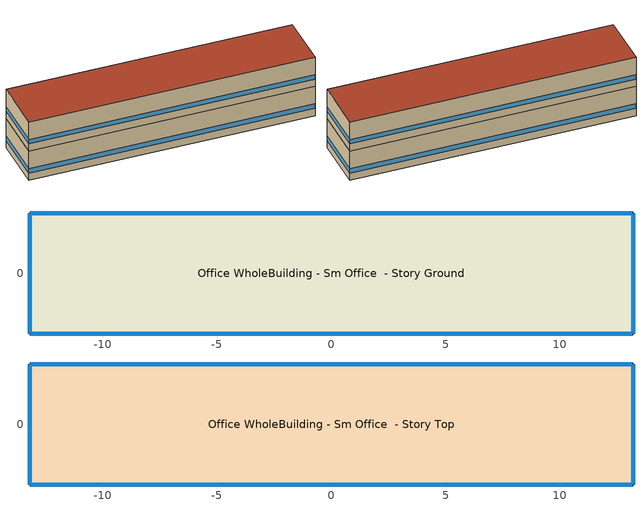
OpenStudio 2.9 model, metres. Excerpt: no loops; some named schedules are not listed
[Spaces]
Office WholeBuilding - Sm Office  - Story Ground
 floor ground (ext-slab): -13.2,-2.64 -13.2,2.64 13.2,2.64 13.2,-2.64 z0
 wall outside (Typical Insulated Exterior Mass Wall R-3.45): -13.2,2.64 -13.2,-2.64 13.2,-2.64 13.2,2.64 -13.2,2.64 z0:3.05
 window (U 0.72 SHGC 0.25 Simple Glazing Window U-0.72 SHGC 0.25): -13.2,2.61 -13.2,-2.61 / 13.17,2.64 -13.17,2.64 / 13.2,-2.61 13.2,2.61 / -13.17,-2.64 13.17,-2.64 z0.76:1.22
Office WholeBuilding - Sm Office  - Story Top
 floor to Office WholeBuilding - Sm Office  - Story Ground: -13.2,-2.64 -13.2,2.64 13.2,2.64 13.2,-2.64 z3.05
 wall outside (Typical Insulated Exterior Mass Wall R-3.45): -13.2,2.64 -13.2,-2.64 13.2,-2.64 13.2,2.64 -13.2,2.64 z3.05:6.1
 window (U 0.72 SHGC 0.25 Simple Glazing Window U-0.72 SHGC 0.25): 13.2,-2.61 13.2,2.61 / -13.17,-2.64 13.17,-2.64 / 13.17,2.64 -13.17,2.64 / -13.2,2.61 -13.2,-2.61 z3.81:4.27
 roof outside (Typical IEAD Roof R-13.89): 13.2,-2.64 13.2,2.64 -13.2,2.64 -13.2,-2.64 z6.1
[Site]
Tinker Afb_OK_USA: Latitude {deg}=35.42; Longitude {deg}=-97.38; Time Zone {hr}=-6; Elevation {m}=397; Terrain=City
[Site:WaterMainsTemperature]
Calculation Method=Correlation; Annual Average Outdoor Air Temperature {C}=17.85; Maximum Difference In Monthly Average Outdoor Air Temperatures {deltaC}=24.2
[SizingPeriod:DesignDay] Daily Dry-Bulb Temperature Range {deltaC}=11.1; Barometric Pressure {Pa}=96646; Wind Speed {m/s}=4.9; Wind Direction {deg}=190; Sky Clearness=0; Rain Indicator=0; Snow Indicator=0; Day of Month=21; Month=7; Day Type=SummerDesignDay; Daylight Saving Time Indicator=0; Dry-Bulb Temperature Range Modifier Type=DefaultMultipliers; Solar Model Indicator=ASHRAETau; ASHRAE Taub=0.384; ASHRAE Taud=2.357
Name | Maximum Dry-Bulb Temperature {C} | Humidity Indicating Conditions at Maximum Dry-Bulb | Humidity Indicating Type
Tinker Afb Ann Clg .4% Condns DB=>MWB 1 | 37.4 | 22.7 | Wetbulb
Tinker Afb Ann Clg .4% Condns WB=>MDB 1 | 31.8 | 25.2 | Wetbulb
Tinker Afb Ann Clg 1% Condns DB=>MWB 1 | 36 | 22.8 | Wetbulb
Tinker Afb Ann Clg 2% Condns DP=>MDB 1 | 26.8 | 22.4 | Dewpoint
[ClimateZones]
Climate Zone Institution Name 1=ASHRAE; Climate Zone Document Name 1=ANSI/ASHRAE Standard 169; Climate Zone Document Year 1=2006; Climate Zone Value 1=ASHRAE 169-2013-3A
[Building]
DOE Ref Pre-1980|SmallOffice: North Axis {deg}=180; Default Construction Set=Res DOE Ref Pre-1980 - Office - ASHRAE 169-2013-3A; Default Schedule Set=Building Default Schedule Set; Standards Building Type=Office
[Site:GroundTemperature:BuildingSurface]
19.527, 19.502, 19.536, 19.598, 20.002, 21.64, 22.225, 22.375, 21.449, 20.121, 19.802, 19.633
[DefaultConstructionSet]
Res DOE Ref Pre-1980 - Office - ASHRAE 169-2013-3A: Default Exterior Surface Constructions=Default Surface Constructions 1; Default Interior Surface Constructions=Default Surface Constructions 2; Default Ground Contact Surface Constructions=Default Surface Constructions 3; Default Exterior SubSurface Constructions=Default Sub Surface Constructions 1; Default Interior SubSurface Constructions=Default Sub Surface Constructions 2; Interior Partition Construction=Typical Interior Partition
[DefaultSurfaceConstructions]
Name | Floor Construction | Wall Construction | Roof Ceiling Construction
Default Surface Constructions 1 | Typical Insulated Exterior Mass Floor | Typical Insulated Exterior Mass Wall R-4.44 | Typical IEAD Roof R-10.0
Default Surface Constructions 2 | Typical Interior Floor | Typical Interior Wall | Typical Interior Ceiling
Default Surface Constructions 3 | ext-slab-mass | Typical Insulated Basement Mass Wall
[Construction]
Typical Insulated Exterior Mass Floor: 4 in. Normalweight Concrete Floor, Typical Carpet Pad
Typical Insulated Exterior Mass Wall R-4.44: 1IN Stucco, 8IN CONCRETE HW RefBldg, Typical Insulation R-2.06, 1/2IN Gypsum
Typical IEAD Roof R-10.0: Roof Membrane, Typical Insulation R-8.88, Metal Roof Surface
Typical Interior Floor: 100mm Normalweight concrete floor, CP02 CARPET PAD
Typical Interior Wall: G01 13mm gypsum board, G01 13mm gypsum board
Typical Interior Ceiling: CP02 CARPET PAD, 100mm Normalweight concrete floor
ext-slab-mass: HW CONCRETE, CP02 CARPET PAD
Typical Insulated Basement Mass Wall: 8 in. Concrete Block Basement Wall
U 1.22 SHGC 0.54 Simple Glazing Window SHGC 0.54: U 1.22 SHGC 0.54 Simple Glazing SHGC 0.54
U 1.22 SHGC 0.54 Simple Glazing Window SHGC 0.54 1: U 1.22 SHGC 0.54 Simple Glazing SHGC 0.54 1
Typical Insulated Metal Door: F08 Metal surface, Typical Insulation R-1.06
U 0.88 SHGC 0.16 Sgl Ref-A-L Clr 6mm: REF A CLEAR LO 6MM
Typical Overhead Door: Typical Insulation R-1.06
Typical Interior Window: Clear 3mm
Typical Interior Door; Typical Interior Partition: G05 25mm wood
InteriorFurnishings: Std Wood 6inch
ext-slab: 6 in. Normalweight Concrete Floor
Typical Insulated Exterior Mass Wall R-3.45: 1IN Stucco, 8IN CONCRETE HW RefBldg, Typical Insulation R-1.06, 1/2IN Gypsum
Typical IEAD Roof R-13.89: Roof Membrane, Typical Insulation R-12.77, Metal Roof Surface
U 0.72 SHGC 0.25 Simple Glazing Window U-0.72 SHGC 0.25: U 0.72 SHGC 0.25 Simple Glazing U-1.23 SHGC 0.25
[Material:NoMass] Roughness=Smooth; Thermal Absorptance=0.9; Solar Absorptance=0.7
Name | Thermal Resistance {m2-K/W} | Visible Absorptance
Typical Insulation R-2.06 | 0.362076 | 0.7
Typical Carpet Pad; CP02 CARPET PAD | 0.21648 | 0.8
Typical Insulation R-8.88 | 1.56434 | 0.7
Typical Insulation R-1.06 | 0.18664 | 0.7
Typical Insulation R-12.77 | 2.24922 | 0.7
[Material]
Name | Roughness | Thickness {m} | Conductivity {W/m-K} | Density {kg/m3} | Specific Heat {J/kg-K} | Thermal Absorptance | Solar Absorptance | Visible Absorptance
4 in. Normalweight Concrete Floor | MediumRough | 0.1016 | 2.31 | 2322 | 832 | 0.9 | 0.7 | 0.7
1IN Stucco | Smooth | 0.0253 | 0.6918 | 1858 | 837 | 0.9 | 0.7 | 0.92
8IN CONCRETE HW RefBldg | Rough | 0.2032 | 1.311 | 2240 | 836.8 | 0.9 | 0.7 | 0.7
1/2IN Gypsum | Smooth | 0.0127 | 0.16 | 784.9 | 830 | 0.9 | 0.4 | 0.4
Roof Membrane | VeryRough | 0.0095 | 0.16 | 1121.29 | 1460 | 0.9 | 0.7 | 0.7
Metal Roof Surface; F08 Metal surface | Smooth | 0.0008 | 45.28 | 7824 | 500 | 0.9 | 0.7 | 0.7
100mm Normalweight concrete floor | MediumRough | 0.1016 | 2.31045 | 2322 | 832.557 |  | 0 | 0
G01 13mm gypsum board | Smooth | 0.0127 | 0.160031 | 800.001 | 1090.73 | 0.9 | 0.7 | 0.5
HW CONCRETE | Rough | 0.1016 | 1.31125 | 2240 | 837.36 | 0.9 | 0.7 | 0.7
8 in. Concrete Block Basement Wall | MediumRough | 0.2032 | 1.326 | 1842 | 912 | 0.9 | 0.7 | 0.7
G05 25mm wood | MediumSmooth | 0.0254 | 0.15 | 608 | 1630 | 0.9 | 0.5 | 0.5
Std Wood 6inch | MediumSmooth | 0.15 | 0.12 | 540 | 1210 | 0.9 | 0.7 | 0.7
6 in. Normalweight Concrete Floor | MediumRough | 0.1524 | 2.31 | 2322 | 832 | 0.9 | 0.7 | 0.7
[DefaultSubSurfaceConstructions]
Name | Fixed Window Construction | Operable Window Construction | Door Construction | Glass Door Construction | Overhead Door Construction | Tubular Daylight Dome Construction | Tubular Daylight Diffuser Construction
Default Sub Surface Constructions 1 | U 1.22 SHGC 0.54 Simple Glazing Window SHGC 0.54 | U 1.22 SHGC 0.54 Simple Glazing Window SHGC 0.54 1 | Typical Insulated Metal Door | U 0.88 SHGC 0.16 Sgl Ref-A-L Clr 6mm | Typical Overhead Door | Typical Interior Window | Typical Interior Window
Default Sub Surface Constructions 2 | Typical Interior Window | Typical Interior Window | Typical Interior Door
[WindowMaterial:SimpleGlazingSystem]
Name | U-Factor {W/m2-K} | Solar Heat Gain Coefficient | Visible Transmittance
U 1.22 SHGC 0.54 Simple Glazing SHGC 0.54; U 1.22 SHGC 0.54 Simple Glazing SHGC 0.54 1 | 6.92748 | 0.54 | 0.38
U 0.72 SHGC 0.25 Simple Glazing U-1.23 SHGC 0.25 | 7 | 0.25 | 0.13
[WindowMaterial:Glazing] Optical Data Type=SpectralAverage; Infrared Transmittance at Normal Incidence=0; Front Side Infrared Hemispherical Emissivity=0.84; Conductivity {W/m-K}=0.9; Dirt Correction Factor for Solar and Visible Transmittance=1; Solar Diffusing=No
Name | Thickness {m} | Solar Transmittance at Normal Incidence | Front Side Solar Reflectance at Normal Incidence | Back Side Solar Reflectance at Normal Incidence | Visible Transmittance at Normal Incidence | Front Side Visible Reflectance at Normal Incidence | Back Side Visible Reflectance at Normal Incidence | Back Side Infrared Hemispherical Emissivity
REF A CLEAR LO 6MM | 0.006 | 0.066 | 0.341 | 0.493 | 0.08 | 0.41 | 0.37 | 0.4
Clear 3mm | 0.003 | 0.837 | 0.075 | 0.075 | 0.898 | 0.081 | 0.081 | 0.84
[SpaceType]
Office WholeBuilding - Sm Office - DOE Ref Pre-1980: Default Schedule Set=Office WholeBuilding - Sm Office Schedule Set; Design Specification Outdoor Air Object=Office WholeBuilding - Sm Office Ventilation; Standards Building Type=Office; Standards Space Type=WholeBuilding - Sm Office
[BuildingStory] Nominal Floor to Floor Height {m}=3.048
Name | Nominal Z Coordinate {m}
Story Ground | 0
Story Top | 3.048
[Space] Space Type=Office WholeBuilding - Sm Office - DOE Ref Pre-1980
Name | Building Story | Thermal Zone
Office WholeBuilding - Sm Office  - Story Ground | Story Ground | Zone Office WholeBuilding - Sm Office  - Story Ground
Office WholeBuilding - Sm Office  - Story Top | Story Top | Zone Office WholeBuilding - Sm Office  - Story Top
[ThermalZone] Multiplier=1; Use Ideal Air Loads=No
Name | Thermostat
Zone Office WholeBuilding - Sm Office  - Story Ground | Office WholeBuilding - Sm Office - DOE Ref Pre-1980 Thermostat 1
Zone Office WholeBuilding - Sm Office  - Story Top | Office WholeBuilding - Sm Office - DOE Ref Pre-1980 Thermostat
[Sizing:Zone] Zone Cooling Design Supply Air Temperature Input Method=SupplyAirTemperature; Zone Cooling Design Supply Air Temperature {C}=13.8889; Zone Cooling Design Supply Air Temperature Difference {deltaC}=11.11; Zone Heating Design Supply Air Temperature Input Method=SupplyAirTemperature; Zone Heating Design Supply Air Temperature {C}=50; Zone Heating Design Supply Air Temperature Difference {deltaC}=11.11; Zone Cooling Design Supply Air Humidity Ratio {kg-H2O/kg-air}=0.008; Zone Heating Design Supply Air Humidity Ratio {kg-H2O/kg-air}=0.008; Cooling Design Air Flow Method=DesignDay; Heating Design Air Flow Method=DesignDay; Account for Dedicated Outdoor Air System=No; Dedicated Outdoor Air System Control Strategy=NeutralSupplyAir; Dedicated Outdoor Air Low Setpoint Temperature for Design {C}=autosize; Dedicated Outdoor Air High Setpoint Temperature for Design {C}=autosize
Zone Office WholeBuilding - Sm Office  - Story Ground; Zone Office WholeBuilding - Sm Office  - Story Top
[Zone equipment]
Zone Office WholeBuilding - Sm Office  - Story Ground: Zone Office WholeBuilding - Sm Office  - Story Ground PTHP
Zone Office WholeBuilding - Sm Office  - Story Top: Zone Office WholeBuilding - Sm Office  - Story Top PTHP
[People:Definition]
Office WholeBuilding - Sm Office People Definition: Number of People Calculation Method=People/Area; People per Space Floor Area {person/m2}=0.0538196; Fraction Radiant=0.3
[People]
Office WholeBuilding - Sm Office People: People Definition=Office WholeBuilding - Sm Office People Definition; Space or SpaceType=Office WholeBuilding - Sm Office - DOE Ref Pre-1980; Work Efficiency Schedule=Work Efficiency Schedule; Clothing Insulation Schedule=Clothing Schedule; Air Velocity Schedule=Air Velocity Schedule; Multiplier=1
[Lights:Definition]
Office WholeBuilding - Sm Office Lights Definition: Design Level Calculation Method=Watts/Area; Watts per Space Floor Area {W/m2}=8.82641; Fraction Radiant=0.7; Fraction Visible=0.2
[Lights]
Office WholeBuilding - Sm Office Lights: Lights Definition=Office WholeBuilding - Sm Office Lights Definition; Space or SpaceType=Office WholeBuilding - Sm Office - DOE Ref Pre-1980; Fraction Replaceable=1
[ElectricEquipment:Definition]
Name | Design Level Calculation Method | Watts per Space Floor Area {W/m2} | Fraction Radiant | Design Level {W} | Fraction Lost
Office WholeBuilding - Sm Office Elec Equip Definition | Watts/Area | 6.78126 | 0.5
Elevator Lift Motor | EquipmentLevel |  | 0 | 14610 | 1
[ElectricEquipment]
Name | Electric Equipment Definition | Space or SpaceType | Schedule | Multiplier
Office WholeBuilding - Sm Office Elec Equip | Office WholeBuilding - Sm Office Elec Equip Definition | Office WholeBuilding - Sm Office - DOE Ref Pre-1980
2 Elevator Lift Motors | Elevator Lift Motor | Office WholeBuilding - Sm Office  - Story Ground | Elevator Schedule 1 | 2
[DesignSpecification:OutdoorAir]
Office WholeBuilding - Sm Office Ventilation: Outdoor Air Method=Sum; Outdoor Air Flow per Person {m3/s-person}=0.00943895
[DefaultScheduleSet]
Name | Number of People Schedule | People Activity Level Schedule | Lighting Schedule | Electric Equipment Schedule | Infiltration Schedule | Hours of Operation Schedule
Office WholeBuilding - Sm Office Schedule Set | Small Office Bldg Occ | Small Office Activity | Office Bldg Light | Small Office Bldg Equip | Small Office Infil Quarter On
Building Default Schedule Set |  |  |  |  |  | Building Hours of Operation NonResidential
[SpaceInfiltration:DesignFlowRate] Schedule=Always On Discrete; Design Flow Rate Calculation Method=Flow/ExteriorArea; Constant Term Coefficient=1; Temperature Term Coefficient=0; Velocity Term Coefficient=0; Velocity Squared Term Coefficient=0
Name | Space or SpaceType | Flow per Exterior Surface Area {m3/s-m2}
Office WholeBuilding - Sm Office  - Story Ground Infiltration | Office WholeBuilding - Sm Office  - Story Ground | 0.00102523
Office WholeBuilding - Sm Office  - Story Top Infiltration | Office WholeBuilding - Sm Office  - Story Top | 0.000595481
[Exterior:Lights:Definition]
Name | Design Level {W}
Parking Areas and Drives Def (W/ft^2) | 0.15
Building Facades Def (W/ft^2) | 0.2
Main Entries Def (W/ft) | 30
Other Doors Def (W/ft) | 20
[Exterior:Lights] Schedule=Always On Discrete; Control Option=AstronomicalClock
Name | Exterior Lights Definition | Multiplier
Parking Areas and Drives | Parking Areas and Drives Def (W/ft^2) | 4860
Building Facades | Building Facades Def (W/ft^2) | 2078.46
Main Entries | Main Entries Def (W/ft) | 8
Other Doors | Other Doors Def (W/ft) | 1.2
[ThermostatSetpoint:DualSetpoint] Heating Setpoint Temperature Schedule=Small Office HtgSetp; Cooling Setpoint Temperature Schedule=Small Office ClgSetp
Office WholeBuilding - Sm Office - DOE Ref Pre-1980 Thermostat; Office WholeBuilding - Sm Office - DOE Ref Pre-1980 Thermostat 1
[Fan:ConstantVolume] Availability Schedule=Always On Discrete; Fan Total Efficiency=0.1595; Pressure Rise {Pa}=331.288; Maximum Flow Rate {m3/s}=AutoSize; Motor Efficiency=0.29; Motor In Airstream Fraction=1
Zone Office WholeBuilding - Sm Office  - Story Ground PTAC Fan; Zone Office WholeBuilding - Sm Office  - Story Top PTAC Fan
[Coil:Heating:DX:SingleSpeed] Availability Schedule=Always On Discrete; Rated Total Heating Capacity {W}=Autosize; Rated Air Flow Rate {m3/s}=Autosize; Rated Supply Fan Power Per Volume Flow Rate {W/(m3/s)}=773.3; Total Heating Capacity Function of Temperature Curve=DXHEAT-NECB2011-REF-CAPFT; Total Heating Capacity Function of Flow Fraction Curve=DXHEAT-NECB2011-REF-CAPFFLOW; Energy Input Ratio Function of Temperature Curve=DXHEAT-NECB2011-REF-EIRFT; Energy Input Ratio Function of Flow Fraction Curve=DXHEAT-NECB2011-REF-EIRFFLOW; Part Load Fraction Correlation Curve=DXHEAT-NECB2011-REF-PLFFPLR; Defrost Strategy=ReverseCycle; Defrost Control=OnDemand; Defrost Time Period Fraction=0.166667; Resistive Defrost Heater Capacity {W}=2000
Name | Rated COP {W/W} | Defrost Energy Input Ratio Function of Temperature Curve
Zone Office WholeBuilding - Sm Office  - Story Ground PTHP Htg Coil 71 Clg kBtu/hr 2.5COPH 60 Clg kBtu/hr 2.8COPH | 3.00924 | Zone Office WholeBuilding - Sm Office  - Story Ground PTHP Htg Coil Defrost EIR Func of Temp Curve
Zone Office WholeBuilding - Sm Office  - Story Top PTHP Htg Coil 91 Clg kBtu/hr 2.5COPH 83 Clg kBtu/hr 2.8COPH | 3.01894 | Zone Office WholeBuilding - Sm Office  - Story Top PTHP Htg Coil Defrost EIR Func of Temp Curve
[Coil:Cooling:DX:SingleSpeed] Availability Schedule=Always On Discrete; Rated Total Cooling Capacity {W}=autosize; Rated Sensible Heat Ratio=autosize; Rated COP {W/W}=3.16789; Rated Air Flow Rate {m3/s}=autosize; Rated Evaporator Fan Power Per Volume Flow Rate {W/(m3/s)}=773.3; Total Cooling Capacity Function of Temperature Curve=HPACCoolCapFT; Total Cooling Capacity Function of Flow Fraction Curve=HPACCoolCapFFF; Energy Input Ratio Function of Temperature Curve=HPACCOOLEIRFT; Energy Input Ratio Function of Flow Fraction Curve=HPACCOOLEIRFFF; Part Load Fraction Correlation Curve=HPACCOOLPLFFPLR; Condenser Type=AirCooled; Evaporative Condenser Effectiveness=0; Evaporative Condenser Air Flow Rate {m3/s}=Autosize; Evaporative Condenser Pump Rated Power Consumption {W}=Autosize; Crankcase Heater Capacity {W}=0; Maximum Outdoor Dry-Bulb Temperature for Crankcase Heater Operation {C}=0; Basin Heater Capacity {W/K}=0; Basin Heater Setpoint Temperature {C}=10
Zone Office WholeBuilding - Sm Office  - Story Ground PTHP Clg Coil 71kBtu/hr 7.6EER 60kBtu/hr 9.1EER; Zone Office WholeBuilding - Sm Office  - Story Top PTHP Clg Coil 91kBtu/hr 7.6EER 83kBtu/hr 9.1EER
[Coil:Heating:Electric] Availability Schedule=Always On Discrete; Efficiency=1
Zone Office WholeBuilding - Sm Office  - Story Ground PTHP Supplemental Htg Coil; Zone Office WholeBuilding - Sm Office  - Story Top PTHP Supplemental Htg Coil
[ZoneHVAC:PackagedTerminalHeatPump] Availability Schedule=Always On Discrete; Supply Air Flow Rate During Cooling Operation {m3/s}=Autosize; Supply Air Flow Rate During Heating Operation {m3/s}=Autosize; Supply Air Flow Rate When No Cooling or Heating is Needed {m3/s}=Autosize; Outdoor Air Flow Rate During Cooling Operation {m3/s}=Autosize; Outdoor Air Flow Rate During Heating Operation {m3/s}=Autosize; Outdoor Air Flow Rate When No Cooling or Heating is Needed {m3/s}=Autosize; Maximum Supply Air Temperature from Supplemental Heater {C}=Autosize; Fan Placement=DrawThrough; Supply Air Fan Operating Mode Schedule=Always On Discrete
Name | Supply Air Fan | Heating Coil | Cooling Coil | Supplemental Heating Coil
Zone Office WholeBuilding - Sm Office  - Story Ground PTHP | Zone Office WholeBuilding - Sm Office  - Story Ground PTAC Fan | Zone Office WholeBuilding - Sm Office  - Story Ground PTHP Htg Coil 71 Clg kBtu/hr 2.5COPH 60 Clg kBtu/hr 2.8COPH | Zone Office WholeBuilding - Sm Office  - Story Ground PTHP Clg Coil 71kBtu/hr 7.6EER 60kBtu/hr 9.1EER | Zone Office WholeBuilding - Sm Office  - Story Ground PTHP Supplemental Htg Coil
Zone Office WholeBuilding - Sm Office  - Story Top PTHP | Zone Office WholeBuilding - Sm Office  - Story Top PTAC Fan | Zone Office WholeBuilding - Sm Office  - Story Top PTHP Htg Coil 91 Clg kBtu/hr 2.5COPH 83 Clg kBtu/hr 2.8COPH | Zone Office WholeBuilding - Sm Office  - Story Top PTHP Clg Coil 91kBtu/hr 7.6EER 83kBtu/hr 9.1EER | Zone Office WholeBuilding - Sm Office  - Story Top PTHP Supplemental Htg Coil
[InternalMass:Definition]
Internal Mass Definition 1: Construction=InteriorFurnishings; Design Level Calculation Method=SurfaceArea/Area; Surface Area per Space Floor Area=2
[InternalMass] Internal Mass Definition=Internal Mass Definition 1; Multiplier=1
Name | Space or SpaceType
Office WholeBuilding - Sm Office  - Story Top Mass | Office WholeBuilding - Sm Office  - Story Top
Office WholeBuilding - Sm Office  - Story Ground Mass | Office WholeBuilding - Sm Office  - Story Ground
[Schedule:Ruleset]
Name | Default Day Schedule | Summer Design Day Schedule | Winter Design Day Schedule
Clothing Schedule | Clothing Schedule Default Winter Clothes
Air Velocity Schedule | Air Velocity Schedule Default
Work Efficiency Schedule | Work Efficiency Schedule Default
Small Office Bldg Occ | Small Office Bldg Occ Default | Small Office Bldg Occ Summer Design Day | Small Office Bldg Occ Winter Design Day
Small Office Activity | Small Office Activity Default | Small Office Activity Summer Design Day | Small Office Activity Winter Design Day
Office Bldg Light | Office Bldg Light Default | Office Bldg Light Summer Design Day | Office Bldg Light Winter Design Day
Small Office Bldg Equip | Small Office Bldg Equip Default | Small Office Bldg Equip Summer Design Day | Small Office Bldg Equip Winter Design Day
Small Office Infil Quarter On | Small Office Infil Quarter On Default | Small Office Infil Quarter On Summer Design Day | Small Office Infil Quarter On Winter Design Day
Elevator Schedule 1 | 2 space(s) Occ Sch Default 1 | 2 space(s) Occ Sch Summer Design Day 1 | 2 space(s) Occ Sch Winter Design Day 1
Small Office HtgSetp | Small Office HtgSetp Default | Small Office HtgSetp Summer Design Day | Small Office HtgSetp Winter Design Day
Small Office ClgSetp | Small Office ClgSetp Default | Small Office ClgSetp Summer Design Day | Small Office ClgSetp Winter Design Day
Building Hours of Operation NonResidential | Building Hours of Operation NonResidential Default | Building Hours of Operation NonResidential Summer Design Day | Building Hours of Operation NonResidential Winter Design Day
[Schedule:Day]
2 space(s) Occ Sch Default 1: Yes, 2, 45, 0, 3, 0, 0.000124375, 3, 15, 0.00024875, 3, 30, 0.000373125, 3, 45, 0.0004975, 4, 0, 0.000621875, 4, 15, 0.00074625, 4, 30, 0.000870625, 4, 45, 0.000995, 5, 15, 0.000995, 5, 30, 0.00261187, 5, 45, 0.00422875, 6, 0, 0.00584562, 6, 15, 0.0074625, 6, 30, 0.00559687, 6, 45, 0.00373125, 7, 0, 0.00186562, 7, 15, 0, 8, 45, 0, 9, 0, 0.000308793, 9, 15, 0.000617586, 9, 30, 0.000926379, 9, 45, 0.00123517, 10, 0, 0.00154397, 10, 15, 0.00185276, 10, 30, 0.00216155, 10, 45, 0.00247034, 11, 0, 0.00277914, 11, 15, 0.00308793, 11, 30, 0.00339672, 11, 45, 0.00370552, 12, 0, 0.00401431, 12, 15, 0.0043231, 12, 22, 0.0044775, 12, 37, 0.00391781, 12, 52, 0.00335812, 13, 7, 0.00279844, 13, 22, 0.00223875, 13, 37, 0.00167906, 13, 52, 0.00111937, 14, 7, 0.000559687, 14, 22, 0, 15, 52, 0, 16, 7, 0.000615952, 16, 22, 0.0012319, 16, 37, 0.00184786, 16, 52, 0.00246381, 17, 7, 0.00307976, 17, 22, 0.00369571, 17, 37, 0.00431167, 17, 52, 0.00492762, 18, 7, 0.00554357, 18, 22, 0.00615952, 18, 30, 0.0064675, 18, 45, 0.00534812, 19, 0, 0.00422875, 19, 15, 0.00310937, 19, 30, 0.00199, 19, 45, 0.0014925, 20, 0, 0.000995, 20, 15, 0.0004975, 20, 30, 0, 20, 45, 0.000124375, 21, 0, 0.00024875, 21, 15, 0.000373125, 21, 30, 0.0004975, 21, 45, 0.000373125, 22, 0, 0.00024875, 22, 15, 0.000124375, 22, 30, 0, 24, 0, 0
2 space(s) Occ Sch Summer Design Day 1; 2 space(s) Occ Sch Winter Design Day 1; Building Hours of Operation NonResidential Winter Design Day; Building Hours of Operation NonResidential Summer Design Day: 24, 0, 1
Small Office HtgSetp Default: Yes, 4, 45, 15.6, 24, 0, 21
Small Office HtgSetp Summer Design Day: 24, 0, 15.6
Small Office HtgSetp Winter Design Day: 24, 0, 21
Building Hours of Operation NonResidential Default: 6, 45, 0, 20, 0, 1, 24, 0, 0
[Schedule:Rule] Date Specification Type=DateRange; Start Month=1; Start Day=1; End Month=12
Name | Schedule Ruleset | Rule Order | Day Schedule | Apply Sunday | End Day | Apply Saturday
2 space(s) Occ Sch Sunday Rule 1 | Elevator Schedule 1 | 0 | 2 space(s) Occ Sch Sunday 1 | Yes | 31
2 space(s) Occ Sch Saturday Rule 1 | Elevator Schedule 1 | 1 | 2 space(s) Occ Sch Saturday 1 |  | 24 | Yes
Schedule Rule 11 | Small Office HtgSetp | 1 | Small Office HtgSetp Sat Day |  | 31 | Yes
Schedule Rule 12 | Small Office HtgSetp | 0 | Small Office HtgSetp SmrDsn|Sun Day | Yes | 31
Building Hours of Operation NonResidential Saturday Rule | Building Hours of Operation NonResidential | 1 | Building Hours of Operation NonResidential Saturday |  | 24 | Yes
Building Hours of Operation NonResidential Sunday Rule | Building Hours of Operation NonResidential | 0 | Building Hours of Operation NonResidential Sunday | Yes | 31
[Schedule:Constant]
Always On Discrete: Value=1
[Curve:Cubic]
Name | Coefficient1 Constant | Coefficient2 x | Coefficient3 x**2 | Coefficient4 x**3 | Minimum Value of x | Maximum Value of x
DXHEAT-NECB2011-REF-CAPFT | 0.729 | 0.0319 | 0.000136 | -8.75e-06 | -20 | 20
DXHEAT-NECB2011-REF-CAPFFLOW | 0.84 | 0.16 | 0 | 0 | 0.5 | 1.5
DXHEAT-NECB2011-REF-EIRFT | 1.2183 | -0.03612 | 0.00142 | -2.68e-05 | -20 | 20
DXHEAT-NECB2011-REF-PLFFPLR | 0.3696 | 2.3362 | -2.9577 | 1.2596 | 0.7 | 1
[Curve:Quadratic]
Name | Coefficient1 Constant | Coefficient2 x | Coefficient3 x**2 | Minimum Value of x | Maximum Value of x
DXHEAT-NECB2011-REF-EIRFFLOW | 1.3824 | -0.4336 | 0.0512 | 0 | 1
HPACCoolCapFFF | 0.8 | 0.2 | 0 | 0.5 | 1.5
HPACCOOLEIRFFF | 1.156 | -0.1816 | 0.0256 | 0.5 | 1.5
HPACCOOLPLFFPLR | 0.85 | 0.15 | 0 | 0 | 1
[Curve:Biquadratic] Minimum Value of x=12.77778; Maximum Value of x=23.88889; Minimum Value of y=21.11111; Maximum Value of y=46.11111
Name | Coefficient1 Constant | Coefficient2 x | Coefficient3 x**2 | Coefficient4 y | Coefficient5 y**2 | Coefficient6 x*y
Zone Office WholeBuilding - Sm Office  - Story Ground PTHP Htg Coil Defrost EIR Func of Temp Curve; Zone Office WholeBuilding - Sm Office  - Story Top PTHP Htg Coil Defrost EIR Func of Temp Curve; HPACCOOLEIRFT | 0.297145 | 0.0430933 | -0.000748766 | 0.00597727 | 0.000482112 | -0.000956448
HPACCoolCapFT | 0.766956 | 0.0107756 | -4.14703e-05 | 0.00134961 | -0.000261144 | 0.000457488
